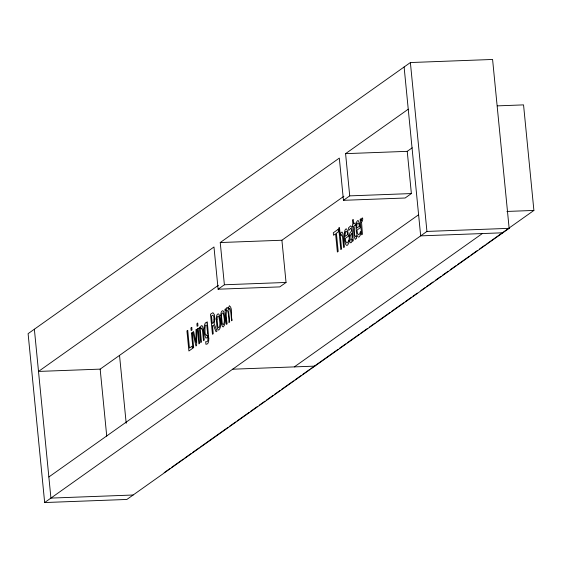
<?xml version="1.0" encoding="UTF-8"?>
<svg xmlns="http://www.w3.org/2000/svg" width="562" height="562" viewBox="0 0 562 562"><rect width="100%" height="100%" fill="white"/><g stroke="black" fill="none" stroke-linecap="round" stroke-linejoin="round"><path stroke-width="0.84" d="M410.379 62.544L28.1 333.659L44.658 502.54L126.871 499.456L509.144 228.341L492.586 59.46L410.379 62.544L426.937 231.425L44.658 502.54M218.351 285.306L100.162 369.122L38.504 371.433L213.974 246.985L218.119 289.205L224.386 284.765L220.241 242.545L339.315 158.098L343.452 200.318L405.111 198.007L411.377 193.56L407.239 151.34L412.227 147.806M343.452 200.318L349.719 195.871L345.581 153.651L408.251 109.211M220.241 242.545L281.906 240.234L343.93 196.236M281.906 240.234L286.044 282.454L279.778 286.894L218.119 289.205M48.859 476.983L418.599 214.761M294.319 366.895L482.329 233.56M164.16 472.663L169.879 468.603M171.312 467.591L183.465 458.964M184.898 457.953L191.333 453.386M192.766 452.375L199.201 447.809M200.634 446.79L227.807 427.52M229.24 426.502L235.675 421.943M237.108 420.924L249.261 412.304M250.694 411.286L257.129 406.726M259.272 405.202L264.997 401.142M266.43 400.13L272.865 395.564M274.291 394.552L280.017 390.492M281.443 389.48L293.603 380.853M295.036 379.842L301.471 375.276M302.904 374.264L309.339 369.698M310.765 368.686L337.945 349.409M339.371 348.398L345.813 343.832M347.239 342.813L359.399 334.193M360.832 333.182L367.267 328.615M369.41 327.091L375.135 323.038M376.561 322.019L390.154 312.381M391.581 311.369L403.741 302.749M405.167 301.731L411.609 297.165M413.035 296.153L417.327 293.111M420.903 290.575L425.195 287.533M426.621 286.515L433.063 281.948M435.206 280.431L440.931 276.371M442.357 275.359L448.083 271.298M450.225 269.781L455.944 265.721M457.377 264.709L469.537 256.082M470.963 255.071L477.405 250.504M479.548 248.98L485.266 244.927M486.699 243.908L533.9 210.434L523.552 104.883L497.426 105.867M345.581 153.651L407.239 151.34M349.719 195.871L411.377 193.56M506.903 211.445L533.9 210.434M426.937 231.425L509.144 228.341M502.878 232.787L420.671 235.871L404.106 66.99M224.386 284.765L286.044 282.454M232.661 369.206L314.875 366.122M133.138 495.01L50.924 498.094L34.366 329.213M119.53 355.388L126.19 423.284M100.162 369.122L106.738 436.154M217.044 319.195L217.733 326.213L218.197 327.442L219.004 327.751C220.754 324.555 219.538 320.41 218.913 317.01A3.484 1.061 87.9 0 0 218.161 316.118L217.606 316.511A3.513 1.068 87.9 0 0 217.108 318.289L217.044 319.195M221.498 316.041L222.187 323.059L222.643 324.288L223.458 324.597C225.2 321.401 223.985 317.256 223.367 313.856A3.484 1.061 87.9 0 0 222.608 312.964L222.053 313.357A3.513 1.068 87.9 0 0 221.554 315.134L221.498 316.041M196.047 329.817L195.969 342.3L193.609 331.545L192.794 332.121L195.941 345.995L196.623 345.518L196.826 329.262L196.047 329.817M204.891 327.885C205.334 330.049 204.273 334.783 206.591 335.662L207.603 333.357L206.795 325.096L205.453 325.229L204.891 327.885M214.881 319.09L214.101 323.775L217.08 331.004L216.054 331.735L213.384 325.089L212.478 325.735L213.258 333.716L212.464 334.278L210.497 314.207L212.914 312.697L214.319 314.495L214.881 319.09M349.128 235.942L349.192 238.822A5.423 1.644 87.9 0 0 349.712 241.491L350.786 242.868L351.594 242.187L352.367 239.623L352.529 241.274L353.301 240.726L352.093 228.79L351.65 226.922L350.681 225.861L348.524 227.884L348.784 230.532L350.533 228.277L351.102 228.72L351.531 231.066L349.964 232.886L349.128 235.942M208.79 338.605C208.776 340.614 208.762 344.429 205.931 344.316L205.671 341.675L207.139 341.731L207.884 340.474L207.807 335.444L207.041 337.734L205.917 338.134C203.788 333.61 203.121 327.33 205.376 322.757L206.591 323.031L206.57 322.349L207.28 321.85L208.79 338.605M216.286 318.478L216.897 326.606L217.93 329.564L218.766 330.112C222.285 326.367 220.318 319.694 219.313 315.099A6.07 1.841 87.9 0 0 218.105 313.87L217.248 314.474A6.14 1.862 87.9 0 0 216.412 317.158L216.286 318.478M220.74 315.324L221.344 323.445L222.376 326.41L223.212 326.958C226.732 323.213 224.765 316.539 223.76 311.938A6.07 1.841 87.9 0 0 222.552 310.709L221.695 311.32A6.14 1.862 87.9 0 0 220.866 314.003L220.74 315.324M344.302 233.757L344.661 240.592L345.637 244.315L346.522 245.362L347.548 245.194L348.995 242.77C348.391 236.539 349.107 242.327 346.972 243.072L345.806 241.611L345.251 238.428L348.44 236.166L347.857 231.699L346.564 228.903L345.763 229.022L344.956 230.195L344.302 233.757M355.999 225.46L356.357 232.296L357.334 236.019L358.219 237.066L359.244 236.897L360.692 234.473C360.144 228.193 360.783 234.059 358.668 234.775L357.502 233.314L356.947 230.132L360.137 227.87L359.561 223.402L358.261 220.606L357.46 220.725L356.652 221.899L355.999 225.46M214.052 319.687L213.546 322.377L212.26 323.508L211.516 315.935L212.872 315.134L213.708 316.301L214.052 319.687M350 236.11L350.147 239.222L350.723 240.262L351.454 239.784L352.156 237.452L351.735 233.153L350 236.11M345.131 233.082L345.054 236.433L347.492 234.705C348.145 232.387 345.49 229.233 345.131 233.082M356.828 224.786L356.751 228.137L359.188 226.409C359.842 224.09 357.186 220.936 356.828 224.786M228.502 307.934L228.277 309.297L227.617 307.632L226.851 307.519L225.833 310.477L225.671 308.805L224.919 309.339L226.395 324.4L227.146 323.867C224.259 305.482 229.071 306.536 228.931 322.602L229.682 322.068L228.713 312.156C230.041 300.248 231.614 319.75 231.467 320.804L232.218 320.27C230.406 316.603 233.146 308.152 229.387 305.721L228.502 307.934M361.556 222.25L362.427 234.249L361.654 234.797L360.137 219.292L360.909 218.744L361.134 221.049C362.371 214.312 363.818 219.974 361.556 222.25M200.43 327.541L200.184 328.672L200.023 327L199.271 327.534L200.746 342.588L201.498 342.054L200.395 330.814L200.852 329.086A4.419 1.342 87.9 0 1 201.639 328.06L202.446 330.147L203.507 340.628L204.259 340.094L203.303 330.323L202.756 327.049L201.962 325.567L200.992 326.002L200.43 327.541M340.481 234.087L340.228 235.246L339.462 227.434L338.689 227.982L340.804 249.584L341.584 249.036L340.446 237.459L340.909 235.675A4.552 1.384 87.9 0 1 341.724 234.621L342.56 236.771L343.649 247.568L344.422 247.02L343.438 236.953L342.876 233.574L342.061 232.05L341.064 232.506L340.481 234.087M356.35 235.907L355.774 236.848C353.252 235.014 355.226 228.818 353.905 226.022L355.332 225.011L355.114 222.847L353.688 223.859L353.252 219.405L352.479 219.953L352.915 224.407L352.395 224.779L352.606 226.95L353.126 226.577L354.116 236.377L355.219 239.37L356.624 238.218L356.35 235.907M191.754 327.351L190.897 327.962L191.157 330.589L192.014 329.978L191.754 327.351M197.712 323.129L196.855 323.733L197.114 326.367L197.972 325.756L197.712 323.129M187.722 330.358L186.935 330.92L188.902 350.99L192.352 348.538L192.12 346.171L189.457 348.054L187.722 330.358M192.211 332.535L191.459 333.069L192.935 348.131L193.686 347.597L192.211 332.535M198.168 328.313L197.41 328.847L198.892 343.909L199.643 343.375L198.168 328.313M338.219 229.303L333.287 232.808L333.526 235.253L335.584 233.792L337.376 252.022L338.191 251.439L336.399 233.209L338.464 231.748L338.219 229.303"/></g></svg>
